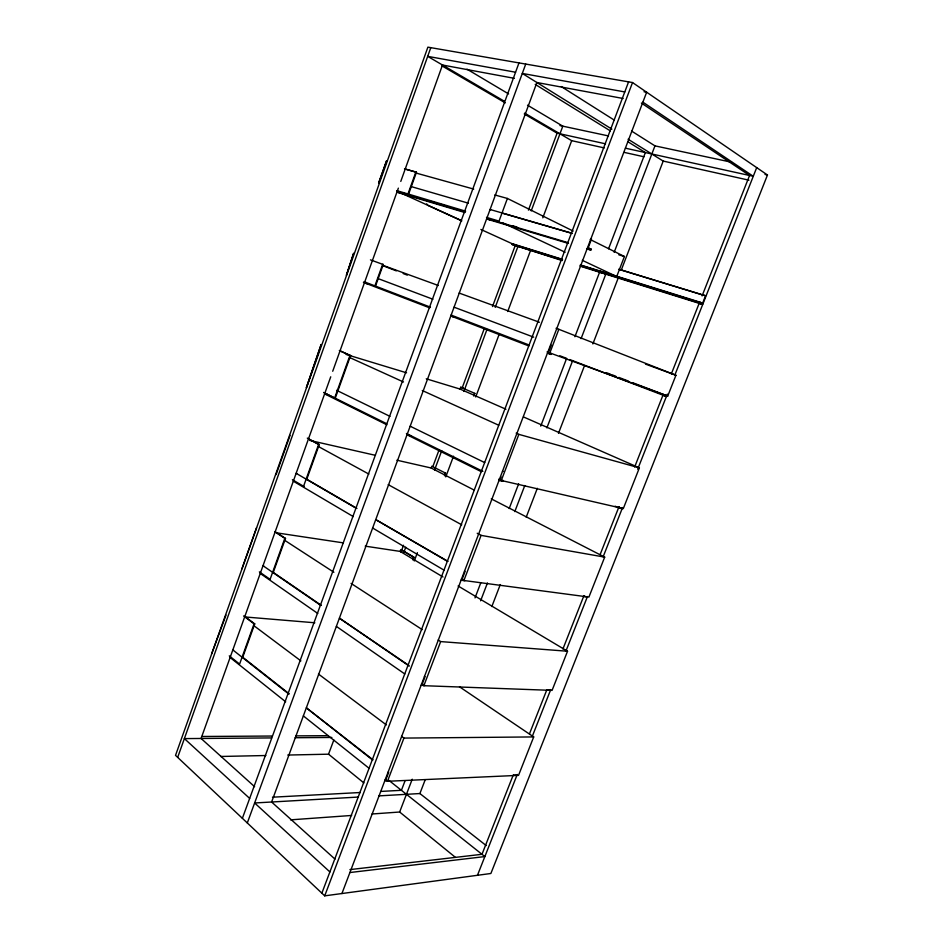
<?xml version="1.0" encoding="UTF-8"?>
<svg xmlns="http://www.w3.org/2000/svg" width="943" height="943" viewBox="0 0 943 943"><rect width="100%" height="100%" fill="white"/><g stroke="black" fill="none" stroke-linecap="round" stroke-linejoin="round"><path stroke-width="1.41" d="M226.014 615.084L211.668 653.711M276.087 474.6L290.055 435.395M177.673 757.394L430.798 47.657M330.734 376.799L201.083 738.475L254.61 786.686M332.714 371.259L398.359 188.14M400.775 181.421L442.491 65.02L514.383 78.34M365.754 282.299L365.46 283.112L363.409 282.358M398.241 191.724L397.934 192.549L464.875 212.529M339.421 350.537L350.584 355.582L335.248 398.205L334.624 398.04L349.959 355.393L339.456 350.643M415.875 171.956L407.965 193.94L408.567 194.211L416.476 172.239L404.606 168.832M243.553 615.956L254.08 623.83L239.605 664.084L229.267 655.856M275.132 532.029L284.845 538.323L270.099 579.332L259.36 571.871M304.212 486.399L303.563 486.282L318.616 444.448L308.502 438.943M383.271 264.535L375.514 286.094L374.901 285.87L382.658 264.299L383.271 264.535L370.446 259.867M242.728 657.283L254.74 623.877L244.791 616.451M273.164 572.672L285.493 538.418L275.156 531.734M306.675 479.539L319.253 444.589L307.3 438.094M242.375 818.312L518.98 62.91M247.302 822.956L525.734 64.077M451.438 316.141L451.756 315.268M487.519 218.293L487.189 219.189L568.476 243.435M494.769 194.942L507.405 198.454L499.024 221.098L486.505 217.373M562.181 260.563L512.179 244.52L512.462 243.777L562.547 259.372M426.26 378.803L460.019 389.058L460.691 387.255L463.473 388.103M365.212 546.15L400.091 551.396L400.751 549.651L414.001 557.289L412.975 560.024M396.873 460.196L431.175 467.999L431.835 466.219L445.52 473.08L444.518 475.755M514.63 245.64L514.902 244.897M400.952 552.15L403.533 545.254M432.837 466.608L439.014 450.059M462.153 387.962L484.266 328.635M492.494 306.569L515.114 245.864M528.434 210.136L557.113 133.175L524.261 113.973M287.733 755.048L328.541 754.188L333.834 739.996M403.698 552.716L405.761 547.199M434.546 470.015L441.748 450.719M463.862 391.439L487.001 329.413M495.228 307.359L517.848 246.712L514.913 245.38M531.204 210.914L562.818 126.173L527.514 105.18M473.61 395.034L474.8 393.361L473.775 396.084M412.81 558.975L413.47 557.219M444.33 474.753L445.52 473.08M414.295 560.944L417.395 552.669M445.768 476.887L453.512 456.212M475.708 396.968L499.436 333.574M507.699 311.532L530.402 250.909M542.791 217.833L571.682 140.672L524.603 113.101M321.858 893.174L628.58 81.864M324.71 895.85L632.529 82.548L427.886 47.15L175.528 755.367L324.71 895.85L490.879 873.489L767.472 174.997L632.529 82.548M341.92 893.54L646.662 92.225L644.034 91.766M385.781 779.92L388.728 772.187L388.056 772.211M501.028 476.934L499.99 479.681L502.065 480.164M548.873 351.173L551.172 345.114M501.299 480.494L518.85 434.369L639.378 467.869L623.299 508.607L501.299 480.494L498.658 479.197M548.413 352.387L667.727 396.072L675.942 375.255L558.834 329.307L549.84 352.941L547.093 351.892M387.49 781.275L403.934 738.086L533.703 736.931L518.532 775.358L387.49 781.275L385.192 779.448M423.867 685.702L440.664 641.594L567.533 651.236L552.079 690.382L423.867 685.702L421.462 684.029M463.909 580.499L481.095 535.376L604.687 557.124L588.915 597.072L463.909 580.499L461.375 579.002M503.102 480.4L502.76 481.319L499.012 480.459M547.447 353.106L551.066 354.427L551.419 353.484M586.605 248.846L590.789 250.095L591.155 249.141L588.22 247.714L591.52 239.05L590.931 238.756M405.089 780.698L401.412 790.317L380.901 791.413M475.013 597.897L480.8 582.774M509.185 508.56L518.65 483.818M540.74 426.095L566.495 358.741M574.912 336.745L599.618 272.15M608.553 248.787L645.366 152.577L627.838 141.721M372.014 813.998L399.655 812.017L412.232 779.213M480.612 600.809L487.448 582.963M514.795 511.601L524.791 485.527M546.881 427.886L572.649 360.639M581.065 338.678L605.783 274.177L602.919 272.833M614.164 252.323L654.961 145.87L631.539 131.042M590.235 239.534L624.419 256.496L616.71 276.547L582.326 260.339M378.603 795.904L419.894 793.546L425.187 779.802M491.833 606.549L500.297 584.554M526.218 517.177L537.321 488.309M558.48 433.309L584.401 365.943M592.864 343.936L618.254 277.937M621.425 269.686L663.212 161.076L628.109 139.234M513.275 774.922L481.991 854.299L349.924 869.611M529.459 733.866L546.728 690.064M562.912 649.008L583.941 595.634M600.125 554.578L619.009 506.674M634.651 466.985L663.247 394.457M671.333 373.923L699.388 302.762M702.087 295.913L749.555 175.481L641.393 103.058M584.577 595.74L584.259 596.542L587.3 596.943M615.166 506.191L619.138 508.077L619.457 507.263M663.86 394.622L663.53 395.459L666.383 396.496L569.713 359.542M580.193 266.185L702.7 304.448L699.942 303.104L700.272 302.255L580.629 265.007M580.181 265.16L702.582 303.375L705.588 295.76L619.539 269.439M477.464 875.293L517.259 774.451M532.382 736.118L550.736 689.581M565.859 651.259L587.465 596.506M603.131 556.818L622.569 507.534M637.692 469.213L667.326 394.127M674.964 374.772L756.699 167.606M349.9 872.534L484.855 856.574L388.775 780.285M290.527 819.856L351.645 815.459M358.081 797.071L254.634 802.976L329.897 871.933M272.48 797.2L360.391 792.509M384.791 780.804L388.799 780.627M513.888 775.04L517.082 774.898M220.674 756.475L265.867 755.52M271.619 737.921L184.38 738.605L249.659 798.415M295.124 737.732L331.853 737.45M201.837 736.483L272.338 736.035M295.843 735.882L328.152 735.681M421.097 685.325L425.034 685.467M547.435 689.958L550.547 690.076M424.267 684.547L422.087 684.465L425.093 676.567L424.444 676.544M233.487 649.963L232.827 649.927L288.605 693.871M254.08 623.83L254.74 623.877M244.815 616.946L314.844 622.781M263.651 565.812L263.003 565.729L320.75 605.371M461.068 580.216L464.911 580.723M464.18 579.686L462.058 579.403L465.123 571.328L464.486 571.234M284.845 538.323L285.493 538.418M276.535 532.842L343.405 542.885M515.573 72.222L427.698 56.356L504.387 101.266M624.773 91.931L522.304 73.436L611.866 129.132M623.158 98.496L536.909 82.513L271.608 802.01L335.001 859.12M296.774 473.445L296.137 473.315L356.301 508.312M559.953 125.56L608.494 135.933M654.961 145.87L731.662 162.255M765.009 174.455L767.472 174.997M557.113 133.175L605.512 143.819M625.433 148.192L753.268 176.294L642.878 102.15M571.682 140.672L604.298 147.933M624.148 152.365L643.998 156.786M663.212 161.076L748.954 180.184M318.616 444.448L319.253 444.589M309.681 440.393L375.432 455.328M618.808 507.204L622.085 508.76L619.138 508.077M502.501 471.276L503.126 471.429M410.794 435.737L407.011 434.782L481.284 471.653M410.806 426.377L410.181 426.224L484.714 462.6M328.376 394.881L324.616 393.879L386.901 424.798M404.5 168.915L416.476 172.239M416.169 173.088L473.716 189.083M411.219 186.596L468.365 203.181M571.729 233.18L490.089 209.487L490.69 209.77M501.947 213.047L572.318 233.475M618.844 254.846L624.419 256.496M396.791 190.616L465.63 211.173M403.816 193.374L409.392 195.036M430.326 201.272L434.511 202.509M440.086 204.171L444.271 205.421M512.733 225.801L516.929 227.051M588.349 248.304L591.155 249.141M465.135 211.998L397.074 191.724L400.704 193.374M568.134 242.693L486.788 218.446L490.384 220.132M349.959 355.393L350.584 355.582M346.069 354.427L406.563 372.815M618.608 269.238L701.085 294.475M513.876 244.496L562.181 259.62M512.179 244.52L562.228 260.138M580.322 265.785L699.942 303.104M702.24 304.224L699.152 303.34M382.976 265.36L438.365 285.505M459.135 293.061L539.443 322.258M556.064 328.305L558.834 329.307M645.507 364.116L675.942 375.255M454.502 317.32L450.825 315.976L528.823 345.951M368.124 284.138L364.434 282.782L429.725 307.866M454.679 307.418L454.066 307.194L533.714 337.17M378.296 278.68L432.896 299.226M606.561 372.733L610.651 374.3M611.712 374.666L615.803 376.222M618.844 377.424L628.392 381.066M632.482 382.634L667.727 396.072M559.847 355.77L566.708 358.399M364.139 281.745L430.421 307.147M451.013 315.045L529.247 345.044M548.343 353.377L551.066 354.427M382.599 265.561L396.319 270.877M403.18 273.541L407.293 275.144M460.691 387.255L474.8 393.361M460.019 389.058L505.955 409.238M523.471 416.936L639.378 467.869M349.853 357.621L403.498 381.986M422.275 390.52L498.729 425.234M516.163 433.155L518.85 434.369M397.97 191.688L461.056 220.426M480.895 229.467L516.293 245.604M461.834 220.862L427.957 205.35A11.068 7.98 -75.7 0 1 426.672 203.877M599.583 272.244L602.2 272.987L602.506 272.197L600.102 271.065L599.807 271.867L602.683 273.211M502.996 222.961L565.14 252.241M587.265 248.386L590.789 250.095M700.272 302.255L702.582 303.375M336.604 390.308L389.989 416.37M507.405 198.454L573.144 231.059M323.638 392.453L386.642 423.678M406.409 433.474L482.851 471.359M324.298 392.925L334.624 398.04M705.588 295.76L702.028 294.676M431.175 467.999L474.317 490.16M491.268 498.859L604.687 557.124M318.534 446.593L368.843 474.07M388.198 484.643L461.74 524.803M477.217 533.266L481.095 535.376M305.544 478.549L356.949 508.43M448.031 561.391L375.738 519.617L447.395 561.297M442.114 65.963L505.307 102.893M292.389 479.692L303.563 486.282M293.308 481.189L353.271 516.587M372.638 528.021L444.035 570.161M467.009 69.181L508.607 93.923M401.753 550.017L414.001 557.289M400.091 551.396L442.998 576.975M458.098 585.98L567.533 651.236M535.2 84.375L610.31 130.877M561.262 86.567L614.282 120.115M284.786 540.374L333.881 572.26M351.067 583.411L422.252 629.641M438.2 640.002L440.664 641.594M256.543 527.774L241.915 568.829M459.489 686.799L533.703 736.931M273.281 572.413L321.41 605.43M408.72 665.334L339.397 618.16L409.262 666.123M260.244 573.45L317.791 613.469M336.368 626.388L404.783 673.974M254.044 625.798L300.888 660.89M318.451 674.045L386.371 724.919M401.588 736.33L403.934 738.086M419.894 793.546L486.211 845.576M242.599 657.13L289.277 693.883M372.992 759.787L306.334 707.828L372.509 759.952M230.116 657.507L285.694 701.816M303.363 715.902L369.291 768.451M328.541 754.188L363.88 782.926M399.655 812.017L455.316 857.281M321.115 344.584L306.404 387.538L321.115 344.584M353.601 253.372L346.435 275.179L353.601 253.372M386.547 160.888L378.709 182.907L386.547 160.888"/></g></svg>
